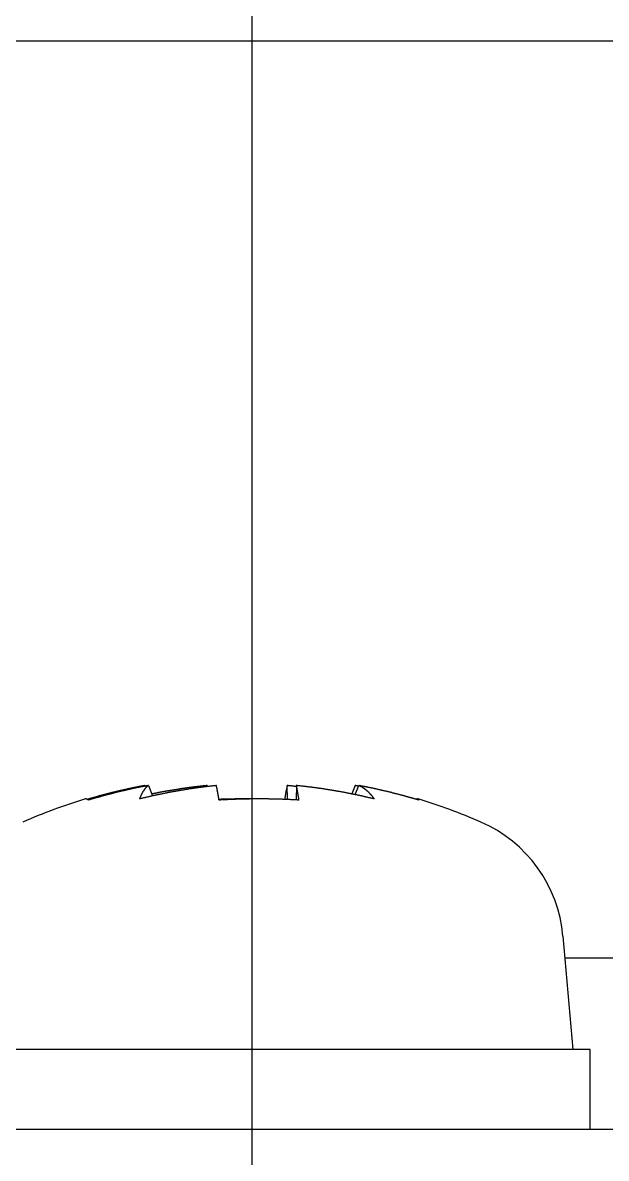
# Model space of a CAD drawing. Extents: x 1 to 262, y 0 to 247.
# Drawn here: x 242.89 to 247.98, y 107.52 to 117.43 of the extents above; entities that cross this region are included whole.
import ezdxf

# ---------------------------------------------------------------- set-up
doc = ezdxf.new("R2010")
doc.units = 0
doc.linetypes.add('CENTER', pattern=[50.8, 31.75, -6.35, 6.35, -6.35])
doc.layers.get('0').update_dxf_attribs({"linetype": 'CONTINUOUS'})
doc.layers.add('CENTER', color=1, linetype='CENTER')

msp = doc.modelspace()

# ---------------------------------------------------------------- linework, layer by layer
at = {"color": 7, "linetype": 'CONTINUOUS'}
for p, q in [((228.8877, 117.268), (260.8877, 117.268)), ((243.9573, 110.7651), (243.9552, 110.7705)), ((243.9856, 110.7705), (244.021, 110.6794)), ((244.4991, 110.7705), (244.4992, 110.7614)), ((245.1985, 110.6478), (245.1964, 110.7705)), ((245.2764, 110.7705), (245.2742, 110.6441)), ((245.7899, 110.7705), (245.761, 110.6964)), ((245.7892, 110.6906), (245.8203, 110.7705)), ((247.6013, 109.4561), (247.6877, 108.468)), ((247.6177, 109.268), (250.8877, 109.268)), ((247.8377, 108.468), (241.9377, 108.468)), ((247.8377, 107.768), (247.8377, 108.4362)), ((252.8877, 107.768), (236.8877, 107.768))]:
    msp.add_line(p, q, dxfattribs=at)
for points in [[(243.955, 110.771, 0), (243.951, 110.77, 0), (243.947, 110.769, 0), (243.943, 110.768, 0), (243.939, 110.768, 0), (243.935, 110.767, 0), (243.931, 110.766, 0), (243.927, 110.765, 0), (243.923, 110.764, 0), (243.919, 110.764, 0), (243.915, 110.763, 0), (243.911, 110.762, 0), (243.907, 110.761, 0), (243.904, 110.761, 0), (243.9, 110.76, 0), (243.896, 110.759, 0), (243.892, 110.758, 0), (243.888, 110.757, 0), (243.884, 110.757, 0), (243.88, 110.756, 0), (243.876, 110.755, 0), (243.872, 110.754, 0), (243.868, 110.753, 0), (243.864, 110.753, 0), (243.86, 110.752, 0), (243.856, 110.751, 0), (243.852, 110.75, 0), (243.848, 110.749, 0), (243.844, 110.748, 0), (243.84, 110.748, 0), (243.836, 110.747, 0), (243.832, 110.746, 0), (243.828, 110.745, 0), (243.824, 110.744, 0), (243.82, 110.743, 0), (243.816, 110.742, 0), (243.812, 110.742, 0), (243.808, 110.741, 0), (243.804, 110.74, 0), (243.801, 110.739, 0), (243.797, 110.738, 0), (243.793, 110.737, 0), (243.789, 110.736, 0), (243.785, 110.735, 0), (243.781, 110.735, 0), (243.777, 110.734, 0), (243.773, 110.733, 0), (243.769, 110.732, 0), (243.765, 110.731, 0), (243.761, 110.73, 0), (243.757, 110.729, 0), (243.753, 110.728, 0), (243.749, 110.727, 0), (243.745, 110.726, 0), (243.741, 110.726, 0), (243.737, 110.725, 0), (243.733, 110.724, 0), (243.73, 110.723, 0), (243.726, 110.722, 0), (243.722, 110.721, 0), (243.718, 110.72, 0), (243.714, 110.719, 0), (243.71, 110.718, 0), (243.706, 110.717, 0), (243.702, 110.716, 0), (243.698, 110.715, 0), (243.694, 110.714, 0), (243.69, 110.713, 0), (243.686, 110.712, 0), (243.682, 110.711, 0), (243.678, 110.71, 0), (243.674, 110.709, 0), (243.671, 110.708, 0), (243.667, 110.708, 0), (243.663, 110.707, 0), (243.659, 110.706, 0), (243.655, 110.705, 0), (243.651, 110.704, 0), (243.647, 110.703, 0), (243.643, 110.702, 0), (243.639, 110.701, 0), (243.635, 110.7, 0), (243.631, 110.699, 0), (243.627, 110.698, 0), (243.623, 110.697, 0), (243.62, 110.696, 0), (243.616, 110.694, 0), (243.612, 110.693, 0), (243.608, 110.692, 0), (243.604, 110.691, 0), (243.6, 110.69, 0), (243.596, 110.689, 0), (243.592, 110.688, 0), (243.588, 110.687, 0), (243.584, 110.686, 0), (243.58, 110.685, 0), (243.577, 110.684, 0), (243.573, 110.683, 0), (243.569, 110.682, 0), (243.565, 110.681, 0), (243.561, 110.68, 0), (243.557, 110.679, 0), (243.553, 110.678, 0), (243.549, 110.677, 0), (243.545, 110.676, 0), (243.541, 110.675, 0), (243.537, 110.673, 0), (243.534, 110.672, 0), (243.53, 110.671, 0), (243.526, 110.67, 0), (243.522, 110.669, 0), (243.518, 110.668, 0), (243.514, 110.667, 0), (243.51, 110.666, 0), (243.506, 110.665, 0), (243.502, 110.664, 0), (243.499, 110.662, 0), (243.495, 110.661, 0), (243.491, 110.66, 0), (243.487, 110.659, 0), (243.483, 110.658, 0), (243.479, 110.657, 0), (243.475, 110.656, 0), (243.471, 110.655, 0), (243.467, 110.653, 0), (243.464, 110.652, 0), (243.46, 110.651, 0), (243.456, 110.65, 0), (243.452, 110.649, 0)], [(243.986, 110.771, 0), (243.981, 110.77, 0), (243.977, 110.769, 0), (243.973, 110.768, 0), (243.969, 110.767, 0), (243.965, 110.767, 0), (243.961, 110.766, 0), (243.957, 110.765, 0), (243.952, 110.764, 0), (243.948, 110.763, 0), (243.944, 110.763, 0), (243.94, 110.762, 0), (243.936, 110.761, 0), (243.932, 110.76, 0), (243.928, 110.759, 0), (243.924, 110.758, 0), (243.919, 110.758, 0), (243.915, 110.757, 0), (243.911, 110.756, 0), (243.907, 110.755, 0), (243.903, 110.754, 0), (243.899, 110.753, 0), (243.895, 110.753, 0), (243.89, 110.752, 0), (243.886, 110.751, 0), (243.882, 110.75, 0), (243.878, 110.749, 0), (243.874, 110.748, 0), (243.87, 110.747, 0), (243.866, 110.747, 0), (243.862, 110.746, 0), (243.857, 110.745, 0), (243.853, 110.744, 0), (243.849, 110.743, 0), (243.845, 110.742, 0), (243.841, 110.741, 0), (243.837, 110.74, 0), (243.833, 110.739, 0), (243.829, 110.738, 0), (243.825, 110.738, 0), (243.82, 110.737, 0), (243.816, 110.736, 0), (243.812, 110.735, 0), (243.808, 110.734, 0), (243.804, 110.733, 0), (243.8, 110.732, 0), (243.796, 110.731, 0), (243.792, 110.73, 0), (243.788, 110.729, 0), (243.783, 110.728, 0), (243.779, 110.727, 0), (243.775, 110.726, 0), (243.771, 110.725, 0), (243.767, 110.724, 0), (243.763, 110.723, 0), (243.759, 110.723, 0), (243.755, 110.722, 0), (243.751, 110.721, 0), (243.747, 110.72, 0), (243.742, 110.719, 0), (243.738, 110.718, 0), (243.734, 110.717, 0), (243.73, 110.716, 0), (243.726, 110.715, 0), (243.722, 110.714, 0), (243.718, 110.713, 0), (243.714, 110.712, 0), (243.71, 110.711, 0), (243.706, 110.71, 0), (243.701, 110.709, 0), (243.697, 110.708, 0), (243.693, 110.707, 0), (243.689, 110.706, 0), (243.685, 110.705, 0), (243.681, 110.704, 0), (243.677, 110.702, 0), (243.673, 110.701, 0), (243.669, 110.7, 0), (243.665, 110.699, 0), (243.661, 110.698, 0), (243.657, 110.697, 0), (243.652, 110.696, 0), (243.648, 110.695, 0), (243.644, 110.694, 0), (243.64, 110.693, 0), (243.636, 110.692, 0), (243.632, 110.691, 0), (243.628, 110.69, 0), (243.624, 110.689, 0), (243.62, 110.688, 0), (243.616, 110.687, 0), (243.612, 110.685, 0), (243.608, 110.684, 0), (243.604, 110.683, 0), (243.599, 110.682, 0), (243.595, 110.681, 0), (243.591, 110.68, 0), (243.587, 110.679, 0), (243.583, 110.678, 0), (243.579, 110.677, 0), (243.575, 110.675, 0), (243.571, 110.674, 0), (243.567, 110.673, 0), (243.563, 110.672, 0), (243.559, 110.671, 0), (243.555, 110.67, 0), (243.551, 110.669, 0), (243.547, 110.667, 0), (243.543, 110.666, 0), (243.539, 110.665, 0), (243.535, 110.664, 0), (243.53, 110.663, 0), (243.526, 110.662, 0), (243.522, 110.661, 0), (243.518, 110.659, 0), (243.514, 110.658, 0), (243.51, 110.657, 0), (243.506, 110.656, 0), (243.502, 110.655, 0), (243.498, 110.653, 0), (243.494, 110.652, 0), (243.49, 110.651, 0), (243.486, 110.65, 0), (243.482, 110.649, 0), (243.478, 110.647, 0), (243.474, 110.646, 0), (243.47, 110.645, 0), (243.466, 110.644, 0), (243.462, 110.643, 0)], [(244.579, 110.771, 0), (244.574, 110.77, 0), (244.568, 110.769, 0), (244.563, 110.769, 0), (244.558, 110.768, 0), (244.553, 110.768, 0), (244.547, 110.767, 0), (244.542, 110.766, 0), (244.537, 110.766, 0), (244.532, 110.765, 0), (244.526, 110.765, 0), (244.521, 110.764, 0), (244.516, 110.763, 0), (244.511, 110.763, 0), (244.505, 110.762, 0), (244.5, 110.761, 0), (244.495, 110.761, 0), (244.49, 110.76, 0), (244.484, 110.76, 0), (244.479, 110.759, 0), (244.474, 110.758, 0), (244.468, 110.757, 0), (244.463, 110.757, 0), (244.458, 110.756, 0), (244.453, 110.755, 0), (244.447, 110.755, 0), (244.442, 110.754, 0), (244.437, 110.753, 0), (244.432, 110.753, 0), (244.426, 110.752, 0), (244.421, 110.751, 0), (244.416, 110.75, 0), (244.411, 110.75, 0), (244.405, 110.749, 0), (244.4, 110.748, 0), (244.395, 110.747, 0), (244.39, 110.747, 0), (244.384, 110.746, 0), (244.379, 110.745, 0), (244.374, 110.744, 0), (244.369, 110.744, 0), (244.363, 110.743, 0), (244.358, 110.742, 0), (244.353, 110.741, 0), (244.348, 110.74, 0), (244.342, 110.74, 0), (244.337, 110.739, 0), (244.332, 110.738, 0), (244.327, 110.737, 0), (244.321, 110.736, 0), (244.316, 110.735, 0), (244.311, 110.735, 0), (244.305, 110.734, 0), (244.3, 110.733, 0), (244.295, 110.732, 0), (244.29, 110.731, 0), (244.284, 110.73, 0), (244.279, 110.729, 0), (244.274, 110.729, 0), (244.269, 110.728, 0), (244.263, 110.727, 0), (244.258, 110.726, 0), (244.253, 110.725, 0), (244.248, 110.724, 0), (244.243, 110.723, 0), (244.237, 110.722, 0), (244.232, 110.721, 0), (244.227, 110.72, 0), (244.222, 110.719, 0), (244.216, 110.718, 0), (244.211, 110.718, 0), (244.206, 110.717, 0), (244.201, 110.716, 0), (244.195, 110.715, 0), (244.19, 110.714, 0), (244.185, 110.713, 0), (244.18, 110.712, 0), (244.174, 110.711, 0), (244.169, 110.71, 0), (244.164, 110.709, 0), (244.159, 110.708, 0), (244.153, 110.707, 0), (244.148, 110.706, 0), (244.143, 110.705, 0), (244.138, 110.704, 0), (244.132, 110.703, 0), (244.127, 110.702, 0), (244.122, 110.701, 0), (244.117, 110.7, 0), (244.112, 110.698, 0), (244.106, 110.697, 0), (244.101, 110.696, 0), (244.096, 110.695, 0), (244.091, 110.694, 0), (244.085, 110.693, 0), (244.08, 110.692, 0), (244.075, 110.691, 0), (244.07, 110.69, 0), (244.064, 110.689, 0), (244.059, 110.688, 0), (244.054, 110.687, 0), (244.049, 110.685, 0), (244.044, 110.684, 0), (244.038, 110.683, 0), (244.033, 110.682, 0), (244.028, 110.681, 0), (244.023, 110.68, 0), (244.017, 110.679, 0), (244.012, 110.677, 0), (244.007, 110.676, 0), (244.002, 110.675, 0), (243.997, 110.674, 0), (243.991, 110.673, 0), (243.986, 110.672, 0), (243.981, 110.67, 0), (243.976, 110.669, 0), (243.971, 110.668, 0), (243.965, 110.667, 0), (243.96, 110.666, 0), (243.955, 110.664, 0), (243.95, 110.663, 0), (243.944, 110.662, 0), (243.939, 110.661, 0), (243.934, 110.659, 0), (243.929, 110.658, 0), (243.924, 110.657, 0), (243.918, 110.656, 0), (243.913, 110.654, 0), (243.908, 110.653, 0)], [(243.986, 110.771, 0), (243.985, 110.77, 0), (243.984, 110.77, 0), (243.984, 110.769, 0), (243.983, 110.769, 0), (243.982, 110.768, 0), (243.981, 110.767, 0), (243.981, 110.767, 0), (243.98, 110.766, 0), (243.979, 110.766, 0), (243.979, 110.765, 0), (243.978, 110.764, 0), (243.977, 110.764, 0), (243.976, 110.763, 0), (243.976, 110.762, 0), (243.975, 110.762, 0), (243.974, 110.761, 0), (243.973, 110.76, 0), (243.973, 110.76, 0), (243.972, 110.759, 0), (243.971, 110.758, 0), (243.971, 110.758, 0), (243.97, 110.757, 0), (243.969, 110.756, 0), (243.969, 110.756, 0), (243.968, 110.755, 0), (243.967, 110.754, 0), (243.966, 110.754, 0), (243.966, 110.753, 0), (243.965, 110.752, 0), (243.964, 110.751, 0), (243.964, 110.751, 0), (243.963, 110.75, 0), (243.962, 110.749, 0), (243.962, 110.748, 0), (243.961, 110.748, 0), (243.96, 110.747, 0), (243.96, 110.746, 0), (243.959, 110.745, 0), (243.958, 110.745, 0), (243.958, 110.744, 0), (243.957, 110.743, 0), (243.956, 110.742, 0), (243.956, 110.741, 0), (243.955, 110.741, 0), (243.954, 110.74, 0), (243.954, 110.739, 0), (243.953, 110.738, 0), (243.952, 110.737, 0), (243.952, 110.737, 0), (243.951, 110.736, 0), (243.95, 110.735, 0), (243.95, 110.734, 0), (243.949, 110.733, 0), (243.949, 110.732, 0), (243.948, 110.731, 0), (243.947, 110.731, 0), (243.947, 110.73, 0), (243.946, 110.729, 0), (243.945, 110.728, 0), (243.945, 110.727, 0), (243.944, 110.726, 0), (243.944, 110.725, 0), (243.943, 110.724, 0), (243.942, 110.723, 0), (243.942, 110.722, 0), (243.941, 110.722, 0), (243.941, 110.721, 0), (243.94, 110.72, 0), (243.939, 110.719, 0), (243.939, 110.718, 0), (243.938, 110.717, 0), (243.938, 110.716, 0), (243.937, 110.715, 0), (243.936, 110.714, 0), (243.936, 110.713, 0), (243.935, 110.712, 0), (243.935, 110.711, 0), (243.934, 110.71, 0), (243.933, 110.709, 0), (243.933, 110.708, 0), (243.932, 110.707, 0), (243.932, 110.706, 0), (243.931, 110.705, 0), (243.931, 110.704, 0), (243.93, 110.703, 0), (243.929, 110.702, 0), (243.929, 110.701, 0), (243.928, 110.7, 0), (243.928, 110.699, 0), (243.927, 110.698, 0), (243.927, 110.697, 0), (243.926, 110.695, 0), (243.926, 110.694, 0), (243.925, 110.693, 0), (243.925, 110.692, 0), (243.924, 110.691, 0), (243.923, 110.69, 0), (243.923, 110.689, 0), (243.922, 110.688, 0), (243.922, 110.687, 0), (243.921, 110.686, 0), (243.921, 110.684, 0), (243.92, 110.683, 0), (243.92, 110.682, 0), (243.919, 110.681, 0), (243.919, 110.68, 0), (243.918, 110.679, 0), (243.918, 110.678, 0), (243.917, 110.676, 0), (243.917, 110.675, 0), (243.916, 110.674, 0), (243.916, 110.673, 0), (243.915, 110.672, 0), (243.915, 110.67, 0), (243.914, 110.669, 0), (243.914, 110.668, 0), (243.913, 110.667, 0), (243.913, 110.666, 0), (243.912, 110.664, 0), (243.912, 110.663, 0), (243.911, 110.662, 0), (243.911, 110.661, 0), (243.91, 110.659, 0), (243.91, 110.658, 0), (243.909, 110.657, 0), (243.909, 110.656, 0), (243.908, 110.654, 0), (243.908, 110.653, 0)], [(244.499, 110.771, 0), (244.495, 110.77, 0), (244.491, 110.77, 0), (244.488, 110.769, 0), (244.484, 110.769, 0), (244.48, 110.768, 0), (244.476, 110.768, 0), (244.472, 110.768, 0), (244.469, 110.767, 0), (244.465, 110.767, 0), (244.461, 110.766, 0), (244.457, 110.766, 0), (244.453, 110.766, 0), (244.45, 110.765, 0), (244.446, 110.765, 0), (244.442, 110.764, 0), (244.438, 110.764, 0), (244.434, 110.763, 0), (244.431, 110.763, 0), (244.427, 110.762, 0), (244.423, 110.762, 0), (244.419, 110.762, 0), (244.415, 110.761, 0), (244.412, 110.761, 0), (244.408, 110.76, 0), (244.404, 110.76, 0), (244.4, 110.759, 0), (244.396, 110.759, 0), (244.393, 110.758, 0), (244.389, 110.758, 0), (244.385, 110.757, 0), (244.381, 110.757, 0), (244.378, 110.756, 0), (244.374, 110.756, 0), (244.37, 110.755, 0), (244.366, 110.755, 0), (244.362, 110.754, 0), (244.359, 110.754, 0), (244.355, 110.753, 0), (244.351, 110.753, 0), (244.347, 110.752, 0), (244.343, 110.752, 0), (244.34, 110.751, 0), (244.336, 110.751, 0), (244.332, 110.75, 0), (244.328, 110.75, 0), (244.324, 110.749, 0), (244.321, 110.749, 0), (244.317, 110.748, 0), (244.313, 110.748, 0), (244.309, 110.747, 0), (244.305, 110.746, 0), (244.302, 110.746, 0), (244.298, 110.745, 0), (244.294, 110.745, 0), (244.29, 110.744, 0), (244.286, 110.744, 0), (244.283, 110.743, 0), (244.279, 110.743, 0), (244.275, 110.742, 0), (244.271, 110.741, 0), (244.268, 110.741, 0), (244.264, 110.74, 0), (244.26, 110.74, 0), (244.256, 110.739, 0), (244.252, 110.739, 0), (244.249, 110.738, 0), (244.245, 110.737, 0), (244.241, 110.737, 0), (244.237, 110.736, 0), (244.233, 110.736, 0), (244.23, 110.735, 0), (244.226, 110.734, 0), (244.222, 110.734, 0), (244.218, 110.733, 0), (244.214, 110.733, 0), (244.211, 110.732, 0), (244.207, 110.731, 0), (244.203, 110.731, 0), (244.199, 110.73, 0), (244.196, 110.73, 0), (244.192, 110.729, 0), (244.188, 110.728, 0), (244.184, 110.728, 0), (244.18, 110.727, 0), (244.177, 110.726, 0), (244.173, 110.726, 0), (244.169, 110.725, 0), (244.165, 110.724, 0), (244.162, 110.724, 0), (244.158, 110.723, 0), (244.154, 110.723, 0), (244.15, 110.722, 0), (244.146, 110.721, 0), (244.143, 110.721, 0), (244.139, 110.72, 0), (244.135, 110.719, 0), (244.131, 110.719, 0), (244.128, 110.718, 0), (244.124, 110.717, 0), (244.12, 110.717, 0), (244.116, 110.716, 0), (244.112, 110.715, 0), (244.109, 110.714, 0), (244.105, 110.714, 0), (244.101, 110.713, 0), (244.097, 110.712, 0), (244.094, 110.712, 0), (244.09, 110.711, 0), (244.086, 110.71, 0), (244.082, 110.71, 0), (244.078, 110.709, 0), (244.075, 110.708, 0), (244.071, 110.707, 0), (244.067, 110.707, 0), (244.063, 110.706, 0), (244.06, 110.705, 0), (244.056, 110.705, 0), (244.052, 110.704, 0), (244.048, 110.703, 0), (244.045, 110.702, 0), (244.041, 110.702, 0), (244.037, 110.701, 0), (244.033, 110.7, 0), (244.029, 110.699, 0), (244.026, 110.699, 0), (244.022, 110.698, 0), (244.018, 110.697, 0), (244.014, 110.696, 0)], [(244.602, 110.643, 0), (244.602, 110.644, 0), (244.601, 110.645, 0), (244.601, 110.646, 0), (244.601, 110.647, 0), (244.601, 110.649, 0), (244.601, 110.65, 0), (244.601, 110.651, 0), (244.6, 110.652, 0), (244.6, 110.653, 0), (244.6, 110.655, 0), (244.6, 110.656, 0), (244.6, 110.657, 0), (244.6, 110.658, 0), (244.599, 110.659, 0), (244.599, 110.661, 0), (244.599, 110.662, 0), (244.599, 110.663, 0), (244.599, 110.664, 0), (244.598, 110.665, 0), (244.598, 110.666, 0), (244.598, 110.667, 0), (244.598, 110.669, 0), (244.598, 110.67, 0), (244.598, 110.671, 0), (244.597, 110.672, 0), (244.597, 110.673, 0), (244.597, 110.674, 0), (244.597, 110.675, 0), (244.597, 110.677, 0), (244.597, 110.678, 0), (244.596, 110.679, 0), (244.596, 110.68, 0), (244.596, 110.681, 0), (244.596, 110.682, 0), (244.596, 110.683, 0), (244.595, 110.684, 0), (244.595, 110.685, 0), (244.595, 110.687, 0), (244.595, 110.688, 0), (244.595, 110.689, 0), (244.595, 110.69, 0), (244.594, 110.691, 0), (244.594, 110.692, 0), (244.594, 110.693, 0), (244.594, 110.694, 0), (244.594, 110.695, 0), (244.594, 110.696, 0), (244.593, 110.697, 0), (244.593, 110.698, 0), (244.593, 110.699, 0), (244.593, 110.7, 0), (244.593, 110.701, 0), (244.592, 110.702, 0), (244.592, 110.704, 0), (244.592, 110.705, 0), (244.592, 110.706, 0), (244.592, 110.707, 0), (244.592, 110.708, 0), (244.591, 110.709, 0), (244.591, 110.71, 0), (244.591, 110.711, 0), (244.591, 110.712, 0), (244.591, 110.713, 0), (244.591, 110.714, 0), (244.59, 110.715, 0), (244.59, 110.716, 0), (244.59, 110.717, 0), (244.59, 110.718, 0), (244.59, 110.719, 0), (244.589, 110.72, 0), (244.589, 110.721, 0), (244.589, 110.722, 0), (244.589, 110.723, 0), (244.589, 110.723, 0), (244.589, 110.724, 0), (244.588, 110.725, 0), (244.588, 110.726, 0), (244.588, 110.727, 0), (244.588, 110.728, 0), (244.588, 110.729, 0), (244.587, 110.73, 0), (244.587, 110.731, 0), (244.587, 110.732, 0), (244.587, 110.733, 0), (244.587, 110.734, 0), (244.587, 110.735, 0), (244.586, 110.736, 0), (244.586, 110.737, 0), (244.586, 110.738, 0), (244.586, 110.738, 0), (244.586, 110.739, 0), (244.585, 110.74, 0), (244.585, 110.741, 0), (244.585, 110.742, 0), (244.585, 110.743, 0), (244.585, 110.744, 0), (244.585, 110.745, 0), (244.584, 110.746, 0), (244.584, 110.747, 0), (244.584, 110.747, 0), (244.584, 110.748, 0), (244.584, 110.749, 0), (244.584, 110.75, 0), (244.583, 110.751, 0), (244.583, 110.752, 0), (244.583, 110.753, 0), (244.583, 110.753, 0), (244.583, 110.754, 0), (244.582, 110.755, 0), (244.582, 110.756, 0), (244.582, 110.757, 0), (244.582, 110.758, 0), (244.582, 110.758, 0), (244.582, 110.759, 0), (244.581, 110.76, 0), (244.581, 110.761, 0), (244.581, 110.762, 0), (244.581, 110.763, 0), (244.581, 110.763, 0), (244.58, 110.764, 0), (244.58, 110.765, 0), (244.58, 110.766, 0), (244.58, 110.767, 0), (244.58, 110.767, 0), (244.58, 110.768, 0), (244.579, 110.769, 0), (244.579, 110.77, 0), (244.579, 110.771, 0)], [(245.196, 110.771, 0), (245.196, 110.77, 0), (245.196, 110.769, 0), (245.196, 110.768, 0), (245.196, 110.768, 0), (245.196, 110.767, 0), (245.195, 110.766, 0), (245.195, 110.765, 0), (245.195, 110.764, 0), (245.195, 110.764, 0), (245.195, 110.763, 0), (245.195, 110.762, 0), (245.194, 110.761, 0), (245.194, 110.761, 0), (245.194, 110.76, 0), (245.194, 110.759, 0), (245.194, 110.758, 0), (245.193, 110.757, 0), (245.193, 110.757, 0), (245.193, 110.756, 0), (245.193, 110.755, 0), (245.193, 110.754, 0), (245.193, 110.753, 0), (245.192, 110.753, 0), (245.192, 110.752, 0), (245.192, 110.751, 0), (245.192, 110.75, 0), (245.192, 110.749, 0), (245.192, 110.748, 0), (245.191, 110.748, 0), (245.191, 110.747, 0), (245.191, 110.746, 0), (245.191, 110.745, 0), (245.191, 110.744, 0), (245.191, 110.743, 0), (245.19, 110.742, 0), (245.19, 110.742, 0), (245.19, 110.741, 0), (245.19, 110.74, 0), (245.19, 110.739, 0), (245.19, 110.738, 0), (245.189, 110.737, 0), (245.189, 110.736, 0), (245.189, 110.735, 0), (245.189, 110.735, 0), (245.189, 110.734, 0), (245.188, 110.733, 0), (245.188, 110.732, 0), (245.188, 110.731, 0), (245.188, 110.73, 0), (245.188, 110.729, 0), (245.188, 110.728, 0), (245.187, 110.727, 0), (245.187, 110.726, 0), (245.187, 110.726, 0), (245.187, 110.725, 0), (245.187, 110.724, 0), (245.187, 110.723, 0), (245.186, 110.722, 0), (245.186, 110.721, 0), (245.186, 110.72, 0), (245.186, 110.719, 0), (245.186, 110.718, 0), (245.186, 110.717, 0), (245.185, 110.716, 0), (245.185, 110.715, 0), (245.185, 110.714, 0), (245.185, 110.713, 0), (245.185, 110.712, 0), (245.185, 110.711, 0), (245.184, 110.71, 0), (245.184, 110.709, 0), (245.184, 110.708, 0), (245.184, 110.708, 0), (245.184, 110.707, 0), (245.183, 110.706, 0), (245.183, 110.705, 0), (245.183, 110.704, 0), (245.183, 110.703, 0), (245.183, 110.702, 0), (245.183, 110.701, 0), (245.182, 110.7, 0), (245.182, 110.699, 0), (245.182, 110.698, 0), (245.182, 110.697, 0), (245.182, 110.696, 0), (245.182, 110.694, 0), (245.181, 110.693, 0), (245.181, 110.692, 0), (245.181, 110.691, 0), (245.181, 110.69, 0), (245.181, 110.689, 0), (245.181, 110.688, 0), (245.18, 110.687, 0), (245.18, 110.686, 0), (245.18, 110.685, 0), (245.18, 110.684, 0), (245.18, 110.683, 0), (245.18, 110.682, 0), (245.179, 110.681, 0), (245.179, 110.68, 0), (245.179, 110.679, 0), (245.179, 110.678, 0), (245.179, 110.677, 0), (245.179, 110.676, 0), (245.178, 110.675, 0), (245.178, 110.673, 0), (245.178, 110.672, 0), (245.178, 110.671, 0), (245.178, 110.67, 0), (245.178, 110.669, 0), (245.177, 110.668, 0), (245.177, 110.667, 0), (245.177, 110.666, 0), (245.177, 110.665, 0), (245.177, 110.664, 0), (245.177, 110.662, 0), (245.176, 110.661, 0), (245.176, 110.66, 0), (245.176, 110.659, 0), (245.176, 110.658, 0), (245.176, 110.657, 0), (245.176, 110.656, 0), (245.175, 110.655, 0), (245.175, 110.653, 0), (245.175, 110.652, 0), (245.175, 110.651, 0), (245.175, 110.65, 0), (245.174, 110.649, 0)], [(245.276, 110.761, 0), (245.276, 110.761, 0), (245.275, 110.762, 0), (245.274, 110.762, 0), (245.274, 110.762, 0), (245.273, 110.762, 0), (245.272, 110.762, 0), (245.272, 110.762, 0), (245.271, 110.762, 0), (245.271, 110.762, 0), (245.27, 110.762, 0), (245.269, 110.762, 0), (245.269, 110.762, 0), (245.268, 110.762, 0), (245.267, 110.762, 0), (245.267, 110.763, 0), (245.266, 110.763, 0), (245.266, 110.763, 0), (245.265, 110.763, 0), (245.264, 110.763, 0), (245.264, 110.763, 0), (245.263, 110.763, 0), (245.262, 110.763, 0), (245.262, 110.763, 0), (245.261, 110.763, 0), (245.261, 110.763, 0), (245.26, 110.763, 0), (245.259, 110.763, 0), (245.259, 110.763, 0), (245.258, 110.764, 0), (245.258, 110.764, 0), (245.257, 110.764, 0), (245.256, 110.764, 0), (245.256, 110.764, 0), (245.255, 110.764, 0), (245.254, 110.764, 0), (245.254, 110.764, 0), (245.253, 110.764, 0), (245.253, 110.764, 0), (245.252, 110.764, 0), (245.251, 110.764, 0), (245.251, 110.764, 0), (245.25, 110.765, 0), (245.249, 110.765, 0), (245.249, 110.765, 0), (245.248, 110.765, 0), (245.248, 110.765, 0), (245.247, 110.765, 0), (245.246, 110.765, 0), (245.246, 110.765, 0), (245.245, 110.765, 0), (245.244, 110.765, 0), (245.244, 110.765, 0), (245.243, 110.765, 0), (245.243, 110.765, 0), (245.242, 110.765, 0), (245.241, 110.766, 0), (245.241, 110.766, 0), (245.24, 110.766, 0), (245.239, 110.766, 0), (245.239, 110.766, 0), (245.238, 110.766, 0), (245.238, 110.766, 0), (245.237, 110.766, 0), (245.236, 110.766, 0), (245.236, 110.766, 0), (245.235, 110.766, 0), (245.234, 110.766, 0), (245.234, 110.766, 0), (245.233, 110.766, 0), (245.233, 110.767, 0), (245.232, 110.767, 0), (245.231, 110.767, 0), (245.231, 110.767, 0), (245.23, 110.767, 0), (245.229, 110.767, 0), (245.229, 110.767, 0), (245.228, 110.767, 0), (245.228, 110.767, 0), (245.227, 110.767, 0), (245.226, 110.767, 0), (245.226, 110.767, 0), (245.225, 110.767, 0), (245.224, 110.767, 0), (245.224, 110.768, 0), (245.223, 110.768, 0), (245.223, 110.768, 0), (245.222, 110.768, 0), (245.221, 110.768, 0), (245.221, 110.768, 0), (245.22, 110.768, 0), (245.219, 110.768, 0), (245.219, 110.768, 0), (245.218, 110.768, 0), (245.218, 110.768, 0), (245.217, 110.768, 0), (245.216, 110.768, 0), (245.216, 110.768, 0), (245.215, 110.768, 0), (245.214, 110.769, 0), (245.214, 110.769, 0), (245.213, 110.769, 0), (245.213, 110.769, 0), (245.212, 110.769, 0), (245.211, 110.769, 0), (245.211, 110.769, 0), (245.21, 110.769, 0), (245.21, 110.769, 0), (245.209, 110.769, 0), (245.208, 110.769, 0), (245.208, 110.769, 0), (245.207, 110.769, 0), (245.206, 110.769, 0), (245.206, 110.77, 0), (245.205, 110.77, 0), (245.205, 110.77, 0), (245.204, 110.77, 0), (245.203, 110.77, 0), (245.203, 110.77, 0), (245.202, 110.77, 0), (245.201, 110.77, 0), (245.201, 110.77, 0), (245.2, 110.77, 0), (245.2, 110.77, 0), (245.199, 110.77, 0), (245.198, 110.77, 0), (245.198, 110.77, 0), (245.197, 110.77, 0), (245.196, 110.771, 0)], [(245.299, 110.643, 0), (245.299, 110.644, 0), (245.299, 110.645, 0), (245.299, 110.646, 0), (245.298, 110.647, 0), (245.298, 110.649, 0), (245.298, 110.65, 0), (245.298, 110.651, 0), (245.298, 110.652, 0), (245.298, 110.653, 0), (245.297, 110.655, 0), (245.297, 110.656, 0), (245.297, 110.657, 0), (245.297, 110.658, 0), (245.297, 110.659, 0), (245.297, 110.661, 0), (245.296, 110.662, 0), (245.296, 110.663, 0), (245.296, 110.664, 0), (245.296, 110.665, 0), (245.296, 110.666, 0), (245.295, 110.667, 0), (245.295, 110.669, 0), (245.295, 110.67, 0), (245.295, 110.671, 0), (245.295, 110.672, 0), (245.295, 110.673, 0), (245.294, 110.674, 0), (245.294, 110.675, 0), (245.294, 110.677, 0), (245.294, 110.678, 0), (245.294, 110.679, 0), (245.294, 110.68, 0), (245.293, 110.681, 0), (245.293, 110.682, 0), (245.293, 110.683, 0), (245.293, 110.684, 0), (245.293, 110.685, 0), (245.292, 110.687, 0), (245.292, 110.688, 0), (245.292, 110.689, 0), (245.292, 110.69, 0), (245.292, 110.691, 0), (245.292, 110.692, 0), (245.291, 110.693, 0), (245.291, 110.694, 0), (245.291, 110.695, 0), (245.291, 110.696, 0), (245.291, 110.697, 0), (245.291, 110.698, 0), (245.29, 110.699, 0), (245.29, 110.7, 0), (245.29, 110.701, 0), (245.29, 110.702, 0), (245.29, 110.704, 0), (245.289, 110.705, 0), (245.289, 110.706, 0), (245.289, 110.707, 0), (245.289, 110.708, 0), (245.289, 110.709, 0), (245.289, 110.71, 0), (245.288, 110.711, 0), (245.288, 110.712, 0), (245.288, 110.713, 0), (245.288, 110.714, 0), (245.288, 110.715, 0), (245.287, 110.716, 0), (245.287, 110.717, 0), (245.287, 110.718, 0), (245.287, 110.719, 0), (245.287, 110.72, 0), (245.287, 110.721, 0), (245.286, 110.722, 0), (245.286, 110.723, 0), (245.286, 110.723, 0), (245.286, 110.724, 0), (245.286, 110.725, 0), (245.286, 110.726, 0), (245.285, 110.727, 0), (245.285, 110.728, 0), (245.285, 110.729, 0), (245.285, 110.73, 0), (245.285, 110.731, 0), (245.284, 110.732, 0), (245.284, 110.733, 0), (245.284, 110.734, 0), (245.284, 110.735, 0), (245.284, 110.736, 0), (245.284, 110.737, 0), (245.283, 110.738, 0), (245.283, 110.738, 0), (245.283, 110.739, 0), (245.283, 110.74, 0), (245.283, 110.741, 0), (245.282, 110.742, 0), (245.282, 110.743, 0), (245.282, 110.744, 0), (245.282, 110.745, 0), (245.282, 110.746, 0), (245.282, 110.747, 0), (245.281, 110.747, 0), (245.281, 110.748, 0), (245.281, 110.749, 0), (245.281, 110.75, 0), (245.281, 110.751, 0), (245.281, 110.752, 0), (245.28, 110.753, 0), (245.28, 110.753, 0), (245.28, 110.754, 0), (245.28, 110.755, 0), (245.28, 110.756, 0), (245.279, 110.757, 0), (245.279, 110.758, 0), (245.279, 110.758, 0), (245.279, 110.759, 0), (245.279, 110.76, 0), (245.279, 110.761, 0), (245.278, 110.762, 0), (245.278, 110.763, 0), (245.278, 110.763, 0), (245.278, 110.764, 0), (245.278, 110.765, 0), (245.277, 110.766, 0), (245.277, 110.767, 0), (245.277, 110.767, 0), (245.277, 110.768, 0), (245.277, 110.769, 0), (245.277, 110.77, 0), (245.276, 110.771, 0)], [(245.957, 110.653, 0), (245.951, 110.654, 0), (245.946, 110.656, 0), (245.941, 110.657, 0), (245.936, 110.658, 0), (245.93, 110.659, 0), (245.925, 110.661, 0), (245.92, 110.662, 0), (245.915, 110.663, 0), (245.909, 110.664, 0), (245.904, 110.666, 0), (245.899, 110.667, 0), (245.893, 110.668, 0), (245.888, 110.669, 0), (245.883, 110.67, 0), (245.878, 110.672, 0), (245.872, 110.673, 0), (245.867, 110.674, 0), (245.862, 110.675, 0), (245.857, 110.676, 0), (245.851, 110.677, 0), (245.846, 110.679, 0), (245.841, 110.68, 0), (245.835, 110.681, 0), (245.83, 110.682, 0), (245.825, 110.683, 0), (245.82, 110.684, 0), (245.814, 110.685, 0), (245.809, 110.687, 0), (245.804, 110.688, 0), (245.798, 110.689, 0), (245.793, 110.69, 0), (245.788, 110.691, 0), (245.782, 110.692, 0), (245.777, 110.693, 0), (245.772, 110.694, 0), (245.767, 110.695, 0), (245.761, 110.696, 0), (245.756, 110.697, 0), (245.751, 110.698, 0), (245.745, 110.7, 0), (245.74, 110.701, 0), (245.735, 110.702, 0), (245.729, 110.703, 0), (245.724, 110.704, 0), (245.719, 110.705, 0), (245.714, 110.706, 0), (245.708, 110.707, 0), (245.703, 110.708, 0), (245.698, 110.709, 0), (245.692, 110.71, 0), (245.687, 110.711, 0), (245.682, 110.712, 0), (245.676, 110.713, 0), (245.671, 110.714, 0), (245.666, 110.715, 0), (245.66, 110.716, 0), (245.655, 110.717, 0), (245.65, 110.718, 0), (245.645, 110.718, 0), (245.639, 110.719, 0), (245.634, 110.72, 0), (245.629, 110.721, 0), (245.623, 110.722, 0), (245.618, 110.723, 0), (245.613, 110.724, 0), (245.607, 110.725, 0), (245.602, 110.726, 0), (245.597, 110.727, 0), (245.591, 110.728, 0), (245.586, 110.729, 0), (245.581, 110.729, 0), (245.575, 110.73, 0), (245.57, 110.731, 0), (245.565, 110.732, 0), (245.559, 110.733, 0), (245.554, 110.734, 0), (245.549, 110.735, 0), (245.543, 110.735, 0), (245.538, 110.736, 0), (245.533, 110.737, 0), (245.527, 110.738, 0), (245.522, 110.739, 0), (245.517, 110.74, 0), (245.511, 110.74, 0), (245.506, 110.741, 0), (245.501, 110.742, 0), (245.495, 110.743, 0), (245.49, 110.744, 0), (245.485, 110.744, 0), (245.479, 110.745, 0), (245.474, 110.746, 0), (245.469, 110.747, 0), (245.463, 110.747, 0), (245.458, 110.748, 0), (245.453, 110.749, 0), (245.447, 110.75, 0), (245.442, 110.75, 0), (245.437, 110.751, 0), (245.431, 110.752, 0), (245.426, 110.753, 0), (245.421, 110.753, 0), (245.415, 110.754, 0), (245.41, 110.755, 0), (245.405, 110.755, 0), (245.399, 110.756, 0), (245.394, 110.757, 0), (245.389, 110.757, 0), (245.383, 110.758, 0), (245.378, 110.759, 0), (245.373, 110.76, 0), (245.367, 110.76, 0), (245.362, 110.761, 0), (245.357, 110.761, 0), (245.351, 110.762, 0), (245.346, 110.763, 0), (245.341, 110.763, 0), (245.335, 110.764, 0), (245.33, 110.765, 0), (245.325, 110.765, 0), (245.319, 110.766, 0), (245.314, 110.766, 0), (245.308, 110.767, 0), (245.303, 110.768, 0), (245.298, 110.768, 0), (245.292, 110.769, 0), (245.287, 110.769, 0), (245.282, 110.77, 0), (245.276, 110.771, 0)], [(245.818, 110.765, 0), (245.818, 110.765, 0), (245.818, 110.765, 0), (245.817, 110.765, 0), (245.817, 110.765, 0), (245.817, 110.765, 0), (245.817, 110.765, 0), (245.817, 110.765, 0), (245.816, 110.765, 0), (245.816, 110.766, 0), (245.816, 110.766, 0), (245.816, 110.766, 0), (245.816, 110.766, 0), (245.815, 110.766, 0), (245.815, 110.766, 0), (245.815, 110.766, 0), (245.815, 110.766, 0), (245.814, 110.766, 0), (245.814, 110.766, 0), (245.814, 110.766, 0), (245.814, 110.766, 0), (245.814, 110.766, 0), (245.813, 110.766, 0), (245.813, 110.766, 0), (245.813, 110.766, 0), (245.813, 110.766, 0), (245.812, 110.766, 0), (245.812, 110.766, 0), (245.812, 110.766, 0), (245.812, 110.766, 0), (245.812, 110.766, 0), (245.811, 110.766, 0), (245.811, 110.767, 0), (245.811, 110.767, 0), (245.811, 110.767, 0), (245.81, 110.767, 0), (245.81, 110.767, 0), (245.81, 110.767, 0), (245.81, 110.767, 0), (245.81, 110.767, 0), (245.809, 110.767, 0), (245.809, 110.767, 0), (245.809, 110.767, 0), (245.809, 110.767, 0), (245.808, 110.767, 0), (245.808, 110.767, 0), (245.808, 110.767, 0), (245.808, 110.767, 0), (245.808, 110.767, 0), (245.807, 110.767, 0), (245.807, 110.767, 0), (245.807, 110.767, 0), (245.807, 110.767, 0), (245.806, 110.767, 0), (245.806, 110.767, 0), (245.806, 110.767, 0), (245.806, 110.768, 0), (245.806, 110.768, 0), (245.805, 110.768, 0), (245.805, 110.768, 0), (245.805, 110.768, 0), (245.805, 110.768, 0), (245.804, 110.768, 0), (245.804, 110.768, 0), (245.804, 110.768, 0), (245.804, 110.768, 0), (245.804, 110.768, 0), (245.803, 110.768, 0), (245.803, 110.768, 0), (245.803, 110.768, 0), (245.803, 110.768, 0), (245.802, 110.768, 0), (245.802, 110.768, 0), (245.802, 110.768, 0), (245.802, 110.768, 0), (245.802, 110.768, 0), (245.801, 110.768, 0), (245.801, 110.768, 0), (245.801, 110.768, 0), (245.801, 110.768, 0), (245.8, 110.769, 0), (245.8, 110.769, 0), (245.8, 110.769, 0), (245.8, 110.769, 0), (245.8, 110.769, 0), (245.799, 110.769, 0), (245.799, 110.769, 0), (245.799, 110.769, 0), (245.799, 110.769, 0), (245.798, 110.769, 0), (245.798, 110.769, 0), (245.798, 110.769, 0), (245.798, 110.769, 0), (245.798, 110.769, 0), (245.797, 110.769, 0), (245.797, 110.769, 0), (245.797, 110.769, 0), (245.797, 110.769, 0), (245.797, 110.769, 0), (245.796, 110.769, 0), (245.796, 110.769, 0), (245.796, 110.769, 0), (245.796, 110.769, 0), (245.795, 110.769, 0), (245.795, 110.77, 0), (245.795, 110.77, 0), (245.795, 110.77, 0), (245.795, 110.77, 0), (245.794, 110.77, 0), (245.794, 110.77, 0), (245.794, 110.77, 0), (245.794, 110.77, 0), (245.793, 110.77, 0), (245.793, 110.77, 0), (245.793, 110.77, 0), (245.793, 110.77, 0), (245.793, 110.77, 0), (245.792, 110.77, 0), (245.792, 110.77, 0), (245.792, 110.77, 0), (245.792, 110.77, 0), (245.791, 110.77, 0), (245.791, 110.77, 0), (245.791, 110.77, 0), (245.791, 110.77, 0), (245.791, 110.77, 0), (245.79, 110.77, 0), (245.79, 110.77, 0), (245.79, 110.771, 0)], [(246.345, 110.642, 0), (246.341, 110.644, 0), (246.337, 110.645, 0), (246.333, 110.646, 0), (246.329, 110.647, 0), (246.325, 110.648, 0), (246.321, 110.65, 0), (246.316, 110.651, 0), (246.312, 110.652, 0), (246.308, 110.653, 0), (246.304, 110.654, 0), (246.3, 110.656, 0), (246.296, 110.657, 0), (246.292, 110.658, 0), (246.288, 110.659, 0), (246.284, 110.66, 0), (246.28, 110.662, 0), (246.276, 110.663, 0), (246.272, 110.664, 0), (246.268, 110.665, 0), (246.264, 110.666, 0), (246.26, 110.667, 0), (246.256, 110.668, 0), (246.252, 110.67, 0), (246.248, 110.671, 0), (246.243, 110.672, 0), (246.239, 110.673, 0), (246.235, 110.674, 0), (246.231, 110.675, 0), (246.227, 110.676, 0), (246.223, 110.678, 0), (246.219, 110.679, 0), (246.215, 110.68, 0), (246.211, 110.681, 0), (246.207, 110.682, 0), (246.203, 110.683, 0), (246.199, 110.684, 0), (246.195, 110.685, 0), (246.191, 110.686, 0), (246.186, 110.687, 0), (246.182, 110.689, 0), (246.178, 110.69, 0), (246.174, 110.691, 0), (246.17, 110.692, 0), (246.166, 110.693, 0), (246.162, 110.694, 0), (246.158, 110.695, 0), (246.154, 110.696, 0), (246.15, 110.697, 0), (246.146, 110.698, 0), (246.142, 110.699, 0), (246.137, 110.7, 0), (246.133, 110.701, 0), (246.129, 110.702, 0), (246.125, 110.703, 0), (246.121, 110.704, 0), (246.117, 110.705, 0), (246.113, 110.706, 0), (246.109, 110.708, 0), (246.105, 110.709, 0), (246.101, 110.71, 0), (246.097, 110.711, 0), (246.092, 110.712, 0), (246.088, 110.713, 0), (246.084, 110.714, 0), (246.08, 110.715, 0), (246.076, 110.716, 0), (246.072, 110.717, 0), (246.068, 110.718, 0), (246.064, 110.719, 0), (246.06, 110.72, 0), (246.056, 110.721, 0), (246.051, 110.721, 0), (246.047, 110.722, 0), (246.043, 110.723, 0), (246.039, 110.724, 0), (246.035, 110.725, 0), (246.031, 110.726, 0), (246.027, 110.727, 0), (246.023, 110.728, 0), (246.019, 110.729, 0), (246.014, 110.73, 0), (246.01, 110.731, 0), (246.006, 110.732, 0), (246.002, 110.733, 0), (245.998, 110.734, 0), (245.994, 110.735, 0), (245.99, 110.736, 0), (245.986, 110.737, 0), (245.982, 110.738, 0), (245.977, 110.738, 0), (245.973, 110.739, 0), (245.969, 110.74, 0), (245.965, 110.741, 0), (245.961, 110.742, 0), (245.957, 110.743, 0), (245.953, 110.744, 0), (245.949, 110.745, 0), (245.944, 110.746, 0), (245.94, 110.747, 0), (245.936, 110.747, 0), (245.932, 110.748, 0), (245.928, 110.749, 0), (245.924, 110.75, 0), (245.92, 110.751, 0), (245.915, 110.752, 0), (245.911, 110.753, 0), (245.907, 110.753, 0), (245.903, 110.754, 0), (245.899, 110.755, 0), (245.895, 110.756, 0), (245.891, 110.757, 0), (245.887, 110.758, 0), (245.882, 110.758, 0), (245.878, 110.759, 0), (245.874, 110.76, 0), (245.87, 110.761, 0), (245.866, 110.762, 0), (245.862, 110.763, 0), (245.858, 110.763, 0), (245.853, 110.764, 0), (245.849, 110.765, 0), (245.845, 110.766, 0), (245.841, 110.767, 0), (245.837, 110.767, 0), (245.833, 110.768, 0), (245.829, 110.769, 0), (245.824, 110.77, 0), (245.82, 110.771, 0)], [(245.957, 110.653, 0), (245.956, 110.654, 0), (245.955, 110.656, 0), (245.954, 110.657, 0), (245.953, 110.658, 0), (245.952, 110.659, 0), (245.951, 110.661, 0), (245.95, 110.662, 0), (245.949, 110.663, 0), (245.948, 110.664, 0), (245.947, 110.666, 0), (245.946, 110.667, 0), (245.946, 110.668, 0), (245.945, 110.669, 0), (245.944, 110.67, 0), (245.943, 110.672, 0), (245.942, 110.673, 0), (245.941, 110.674, 0), (245.94, 110.675, 0), (245.939, 110.676, 0), (245.938, 110.677, 0), (245.937, 110.679, 0), (245.936, 110.68, 0), (245.935, 110.681, 0), (245.934, 110.682, 0), (245.933, 110.683, 0), (245.932, 110.684, 0), (245.931, 110.685, 0), (245.93, 110.687, 0), (245.929, 110.688, 0), (245.928, 110.689, 0), (245.927, 110.69, 0), (245.926, 110.691, 0), (245.925, 110.692, 0), (245.924, 110.693, 0), (245.923, 110.694, 0), (245.922, 110.695, 0), (245.921, 110.696, 0), (245.92, 110.697, 0), (245.919, 110.698, 0), (245.918, 110.7, 0), (245.917, 110.701, 0), (245.916, 110.702, 0), (245.915, 110.703, 0), (245.914, 110.704, 0), (245.913, 110.705, 0), (245.912, 110.706, 0), (245.911, 110.707, 0), (245.91, 110.708, 0), (245.909, 110.709, 0), (245.908, 110.71, 0), (245.907, 110.711, 0), (245.906, 110.712, 0), (245.905, 110.713, 0), (245.904, 110.714, 0), (245.903, 110.715, 0), (245.902, 110.716, 0), (245.901, 110.717, 0), (245.9, 110.718, 0), (245.899, 110.718, 0), (245.897, 110.719, 0), (245.896, 110.72, 0), (245.895, 110.721, 0), (245.894, 110.722, 0), (245.893, 110.723, 0), (245.892, 110.724, 0), (245.891, 110.725, 0), (245.89, 110.726, 0), (245.889, 110.727, 0), (245.888, 110.728, 0), (245.887, 110.729, 0), (245.886, 110.729, 0), (245.885, 110.73, 0), (245.884, 110.731, 0), (245.882, 110.732, 0), (245.881, 110.733, 0), (245.88, 110.734, 0), (245.879, 110.735, 0), (245.878, 110.735, 0), (245.877, 110.736, 0), (245.876, 110.737, 0), (245.875, 110.738, 0), (245.874, 110.739, 0), (245.873, 110.74, 0), (245.871, 110.74, 0), (245.87, 110.741, 0), (245.869, 110.742, 0), (245.868, 110.743, 0), (245.867, 110.744, 0), (245.866, 110.744, 0), (245.865, 110.745, 0), (245.864, 110.746, 0), (245.862, 110.747, 0), (245.861, 110.747, 0), (245.86, 110.748, 0), (245.859, 110.749, 0), (245.858, 110.75, 0), (245.857, 110.75, 0), (245.856, 110.751, 0), (245.854, 110.752, 0), (245.853, 110.753, 0), (245.852, 110.753, 0), (245.851, 110.754, 0), (245.85, 110.755, 0), (245.849, 110.755, 0), (245.848, 110.756, 0), (245.846, 110.757, 0), (245.845, 110.757, 0), (245.844, 110.758, 0), (245.843, 110.759, 0), (245.842, 110.76, 0), (245.841, 110.76, 0), (245.839, 110.761, 0), (245.838, 110.761, 0), (245.837, 110.762, 0), (245.836, 110.763, 0), (245.835, 110.763, 0), (245.833, 110.764, 0), (245.832, 110.765, 0), (245.831, 110.765, 0), (245.83, 110.766, 0), (245.829, 110.766, 0), (245.827, 110.767, 0), (245.826, 110.768, 0), (245.825, 110.768, 0), (245.824, 110.769, 0), (245.823, 110.769, 0), (245.821, 110.77, 0), (245.82, 110.771, 0)], [(243.462, 110.643, 0), (243.461, 110.643, 0), (243.461, 110.643, 0), (243.461, 110.643, 0), (243.46, 110.643, 0), (243.46, 110.644, 0), (243.46, 110.644, 0), (243.46, 110.644, 0), (243.459, 110.644, 0), (243.459, 110.645, 0), (243.459, 110.645, 0), (243.458, 110.645, 0), (243.458, 110.645, 0), (243.458, 110.645, 0), (243.457, 110.645, 0), (243.457, 110.646, 0), (243.457, 110.646, 0), (243.457, 110.646, 0), (243.456, 110.646, 0), (243.456, 110.646, 0), (243.456, 110.647, 0), (243.455, 110.647, 0), (243.455, 110.647, 0), (243.455, 110.647, 0), (243.455, 110.647, 0), (243.454, 110.647, 0), (243.454, 110.648, 0), (243.454, 110.648, 0), (243.454, 110.648, 0), (243.453, 110.648, 0), (243.453, 110.648, 0), (243.453, 110.648, 0), (243.452, 110.648, 0), (243.452, 110.649, 0), (243.452, 110.649, 0), (243.452, 110.649, 0), (243.451, 110.649, 0), (243.451, 110.649, 0), (243.451, 110.649, 0), (243.451, 110.649, 0), (243.45, 110.65, 0), (243.45, 110.65, 0), (243.45, 110.65, 0), (243.45, 110.65, 0), (243.449, 110.65, 0), (243.449, 110.65, 0), (243.449, 110.65, 0), (243.449, 110.65, 0), (243.448, 110.651, 0), (243.448, 110.651, 0), (243.448, 110.651, 0), (243.448, 110.651, 0), (243.448, 110.651, 0), (243.447, 110.651, 0), (243.447, 110.651, 0), (243.447, 110.651, 0), (243.447, 110.651, 0), (243.446, 110.651, 0), (243.446, 110.651, 0), (243.446, 110.652, 0), (243.446, 110.652, 0), (243.446, 110.652, 0), (243.445, 110.652, 0), (243.445, 110.652, 0), (243.445, 110.652, 0), (243.445, 110.652, 0), (243.444, 110.652, 0), (243.444, 110.652, 0), (243.444, 110.652, 0), (243.444, 110.652, 0), (243.444, 110.652, 0), (243.443, 110.652, 0), (243.443, 110.652, 0), (243.443, 110.653, 0), (243.443, 110.653, 0), (243.443, 110.653, 0), (243.442, 110.653, 0), (243.442, 110.653, 0), (243.442, 110.653, 0), (243.442, 110.653, 0), (243.442, 110.653, 0), (243.442, 110.653, 0), (243.441, 110.653, 0), (243.441, 110.653, 0), (243.441, 110.653, 0), (243.441, 110.653, 0), (243.441, 110.653, 0), (243.44, 110.653, 0), (243.44, 110.653, 0), (243.44, 110.653, 0), (243.44, 110.653, 0), (243.44, 110.653, 0), (243.44, 110.653, 0), (243.439, 110.653, 0), (243.439, 110.653, 0), (243.439, 110.653, 0), (243.439, 110.653, 0), (243.439, 110.653, 0), (243.439, 110.653, 0), (243.439, 110.653, 0), (243.438, 110.653, 0), (243.438, 110.653, 0), (243.438, 110.653, 0), (243.438, 110.653, 0), (243.438, 110.653, 0), (243.438, 110.653, 0), (243.437, 110.653, 0), (243.437, 110.653, 0), (243.437, 110.653, 0), (243.437, 110.653, 0), (243.437, 110.653, 0), (243.437, 110.653, 0), (243.437, 110.653, 0), (243.437, 110.653, 0), (243.436, 110.653, 0), (243.436, 110.653, 0), (243.436, 110.653, 0), (243.436, 110.653, 0), (243.436, 110.653, 0), (243.436, 110.652, 0), (243.436, 110.652, 0), (243.436, 110.652, 0), (243.435, 110.652, 0), (243.435, 110.652, 0), (243.435, 110.652, 0), (243.435, 110.652, 0), (243.435, 110.652, 0), (243.435, 110.652, 0), (243.435, 110.652, 0)], [(244.888, 110.653, 0), (244.885, 110.653, 0), (244.883, 110.653, 0), (244.881, 110.653, 0), (244.879, 110.653, 0), (244.877, 110.653, 0), (244.874, 110.653, 0), (244.872, 110.653, 0), (244.87, 110.653, 0), (244.868, 110.653, 0), (244.865, 110.653, 0), (244.863, 110.653, 0), (244.861, 110.653, 0), (244.859, 110.653, 0), (244.856, 110.653, 0), (244.854, 110.653, 0), (244.852, 110.653, 0), (244.85, 110.653, 0), (244.847, 110.653, 0), (244.845, 110.653, 0), (244.843, 110.653, 0), (244.841, 110.653, 0), (244.838, 110.653, 0), (244.836, 110.653, 0), (244.834, 110.653, 0), (244.832, 110.653, 0), (244.829, 110.653, 0), (244.827, 110.653, 0), (244.825, 110.653, 0), (244.823, 110.653, 0), (244.82, 110.653, 0), (244.818, 110.653, 0), (244.816, 110.653, 0), (244.814, 110.653, 0), (244.811, 110.653, 0), (244.809, 110.653, 0), (244.807, 110.653, 0), (244.805, 110.653, 0), (244.803, 110.653, 0), (244.8, 110.653, 0), (244.798, 110.653, 0), (244.796, 110.653, 0), (244.794, 110.653, 0), (244.791, 110.653, 0), (244.789, 110.653, 0), (244.787, 110.653, 0), (244.785, 110.653, 0), (244.782, 110.653, 0), (244.78, 110.653, 0), (244.778, 110.653, 0), (244.776, 110.653, 0), (244.773, 110.653, 0), (244.771, 110.653, 0), (244.769, 110.653, 0), (244.767, 110.653, 0), (244.764, 110.653, 0), (244.762, 110.653, 0), (244.76, 110.653, 0), (244.758, 110.653, 0), (244.755, 110.653, 0), (244.753, 110.653, 0), (244.751, 110.653, 0), (244.749, 110.653, 0), (244.746, 110.653, 0), (244.744, 110.653, 0), (244.742, 110.653, 0), (244.74, 110.652, 0), (244.738, 110.652, 0), (244.735, 110.652, 0), (244.733, 110.652, 0), (244.731, 110.652, 0), (244.729, 110.652, 0), (244.726, 110.652, 0), (244.724, 110.652, 0), (244.722, 110.652, 0), (244.72, 110.652, 0), (244.717, 110.652, 0), (244.715, 110.652, 0), (244.713, 110.652, 0), (244.711, 110.652, 0), (244.708, 110.652, 0), (244.706, 110.652, 0), (244.704, 110.652, 0), (244.702, 110.652, 0), (244.699, 110.652, 0), (244.697, 110.652, 0), (244.695, 110.652, 0), (244.693, 110.652, 0), (244.69, 110.652, 0), (244.688, 110.652, 0), (244.686, 110.651, 0), (244.684, 110.651, 0), (244.682, 110.651, 0), (244.679, 110.651, 0), (244.677, 110.651, 0), (244.675, 110.651, 0), (244.673, 110.651, 0), (244.67, 110.651, 0), (244.668, 110.651, 0), (244.666, 110.651, 0), (244.664, 110.651, 0), (244.661, 110.651, 0), (244.659, 110.651, 0), (244.657, 110.651, 0), (244.655, 110.651, 0), (244.652, 110.651, 0), (244.65, 110.65, 0), (244.648, 110.65, 0), (244.646, 110.65, 0), (244.643, 110.65, 0), (244.641, 110.65, 0), (244.639, 110.65, 0), (244.637, 110.65, 0), (244.635, 110.65, 0), (244.632, 110.65, 0), (244.63, 110.65, 0), (244.628, 110.65, 0), (244.626, 110.65, 0), (244.623, 110.65, 0), (244.621, 110.65, 0), (244.619, 110.649, 0), (244.617, 110.649, 0), (244.614, 110.649, 0), (244.612, 110.649, 0), (244.61, 110.649, 0), (244.608, 110.649, 0), (244.605, 110.649, 0), (244.603, 110.649, 0), (244.601, 110.649, 0)], [(245.299, 110.643, 0), (245.294, 110.643, 0), (245.288, 110.643, 0), (245.283, 110.644, 0), (245.277, 110.644, 0), (245.272, 110.644, 0), (245.267, 110.644, 0), (245.261, 110.645, 0), (245.256, 110.645, 0), (245.25, 110.645, 0), (245.245, 110.646, 0), (245.239, 110.646, 0), (245.234, 110.646, 0), (245.229, 110.646, 0), (245.223, 110.647, 0), (245.218, 110.647, 0), (245.212, 110.647, 0), (245.207, 110.647, 0), (245.201, 110.648, 0), (245.196, 110.648, 0), (245.191, 110.648, 0), (245.185, 110.648, 0), (245.18, 110.649, 0), (245.174, 110.649, 0), (245.169, 110.649, 0), (245.163, 110.649, 0), (245.158, 110.649, 0), (245.152, 110.65, 0), (245.147, 110.65, 0), (245.142, 110.65, 0), (245.136, 110.65, 0), (245.131, 110.65, 0), (245.125, 110.65, 0), (245.12, 110.651, 0), (245.114, 110.651, 0), (245.109, 110.651, 0), (245.103, 110.651, 0), (245.098, 110.651, 0), (245.093, 110.651, 0), (245.087, 110.652, 0), (245.082, 110.652, 0), (245.076, 110.652, 0), (245.071, 110.652, 0), (245.065, 110.652, 0), (245.06, 110.652, 0), (245.054, 110.652, 0), (245.049, 110.652, 0), (245.044, 110.652, 0), (245.038, 110.652, 0), (245.033, 110.653, 0), (245.027, 110.653, 0), (245.022, 110.653, 0), (245.016, 110.653, 0), (245.011, 110.653, 0), (245.005, 110.653, 0), (245, 110.653, 0), (244.994, 110.653, 0), (244.989, 110.653, 0), (244.984, 110.653, 0), (244.978, 110.653, 0), (244.973, 110.653, 0), (244.967, 110.653, 0), (244.962, 110.653, 0), (244.956, 110.653, 0), (244.951, 110.653, 0), (244.945, 110.653, 0), (244.94, 110.653, 0), (244.934, 110.653, 0), (244.929, 110.653, 0), (244.924, 110.653, 0), (244.918, 110.653, 0), (244.913, 110.653, 0), (244.907, 110.653, 0), (244.902, 110.653, 0), (244.896, 110.653, 0), (244.891, 110.653, 0), (244.885, 110.653, 0), (244.88, 110.653, 0), (244.874, 110.653, 0), (244.869, 110.653, 0), (244.864, 110.652, 0), (244.858, 110.652, 0), (244.853, 110.652, 0), (244.847, 110.652, 0), (244.842, 110.652, 0), (244.836, 110.652, 0), (244.831, 110.652, 0), (244.825, 110.652, 0), (244.82, 110.652, 0), (244.814, 110.652, 0), (244.809, 110.651, 0), (244.804, 110.651, 0), (244.798, 110.651, 0), (244.793, 110.651, 0), (244.787, 110.651, 0), (244.782, 110.651, 0), (244.776, 110.65, 0), (244.771, 110.65, 0), (244.765, 110.65, 0), (244.76, 110.65, 0), (244.754, 110.65, 0), (244.749, 110.65, 0), (244.744, 110.649, 0), (244.738, 110.649, 0), (244.733, 110.649, 0), (244.727, 110.649, 0), (244.722, 110.649, 0), (244.716, 110.648, 0), (244.711, 110.648, 0), (244.705, 110.648, 0), (244.7, 110.648, 0), (244.695, 110.647, 0), (244.689, 110.647, 0), (244.684, 110.647, 0), (244.678, 110.647, 0), (244.673, 110.646, 0), (244.667, 110.646, 0), (244.662, 110.646, 0), (244.656, 110.646, 0), (244.651, 110.645, 0), (244.645, 110.645, 0), (244.64, 110.645, 0), (244.635, 110.644, 0), (244.629, 110.644, 0), (244.624, 110.644, 0), (244.618, 110.644, 0), (244.613, 110.643, 0), (244.607, 110.643, 0), (244.602, 110.643, 0)], [(246.344, 110.643, 0), (246.344, 110.643, 0), (246.344, 110.643, 0), (246.344, 110.643, 0), (246.344, 110.644, 0), (246.344, 110.644, 0), (246.344, 110.644, 0), (246.344, 110.644, 0), (246.344, 110.645, 0), (246.344, 110.645, 0), (246.344, 110.645, 0), (246.344, 110.645, 0), (246.344, 110.646, 0), (246.344, 110.646, 0), (246.344, 110.646, 0), (246.344, 110.646, 0), (246.344, 110.646, 0), (246.344, 110.647, 0), (246.344, 110.647, 0), (246.344, 110.647, 0), (246.344, 110.647, 0), (246.343, 110.648, 0), (246.343, 110.648, 0), (246.343, 110.648, 0), (246.343, 110.648, 0), (246.343, 110.648, 0), (246.343, 110.648, 0), (246.343, 110.649, 0), (246.343, 110.649, 0), (246.343, 110.649, 0), (246.343, 110.649, 0), (246.343, 110.649, 0), (246.343, 110.649, 0), (246.343, 110.65, 0), (246.343, 110.65, 0), (246.342, 110.65, 0), (246.342, 110.65, 0), (246.342, 110.65, 0), (246.342, 110.65, 0), (246.342, 110.65, 0), (246.342, 110.651, 0), (246.342, 110.651, 0), (246.342, 110.651, 0), (246.342, 110.651, 0), (246.342, 110.651, 0), (246.341, 110.651, 0), (246.341, 110.651, 0), (246.341, 110.651, 0), (246.341, 110.652, 0), (246.341, 110.652, 0), (246.341, 110.652, 0), (246.341, 110.652, 0), (246.341, 110.652, 0), (246.34, 110.652, 0), (246.34, 110.652, 0), (246.34, 110.652, 0), (246.34, 110.652, 0), (246.34, 110.652, 0), (246.34, 110.652, 0), (246.34, 110.652, 0), (246.339, 110.653, 0), (246.339, 110.653, 0), (246.339, 110.653, 0), (246.339, 110.653, 0), (246.339, 110.653, 0), (246.339, 110.653, 0), (246.339, 110.653, 0), (246.338, 110.653, 0), (246.338, 110.653, 0), (246.338, 110.653, 0), (246.338, 110.653, 0), (246.338, 110.653, 0), (246.337, 110.653, 0), (246.337, 110.653, 0), (246.337, 110.653, 0), (246.337, 110.653, 0), (246.337, 110.653, 0), (246.337, 110.653, 0), (246.336, 110.653, 0), (246.336, 110.653, 0), (246.336, 110.653, 0), (246.336, 110.653, 0), (246.336, 110.653, 0), (246.335, 110.653, 0), (246.335, 110.653, 0), (246.335, 110.653, 0), (246.335, 110.653, 0), (246.334, 110.653, 0), (246.334, 110.653, 0), (246.334, 110.653, 0), (246.334, 110.653, 0), (246.334, 110.653, 0), (246.333, 110.653, 0), (246.333, 110.653, 0), (246.333, 110.653, 0), (246.333, 110.653, 0), (246.332, 110.653, 0), (246.332, 110.652, 0), (246.332, 110.652, 0), (246.332, 110.652, 0), (246.331, 110.652, 0), (246.331, 110.652, 0), (246.331, 110.652, 0), (246.331, 110.652, 0), (246.33, 110.652, 0), (246.33, 110.652, 0), (246.33, 110.652, 0), (246.33, 110.652, 0), (246.329, 110.652, 0), (246.329, 110.651, 0), (246.329, 110.651, 0), (246.329, 110.651, 0), (246.328, 110.651, 0), (246.328, 110.651, 0), (246.328, 110.651, 0), (246.327, 110.651, 0), (246.327, 110.651, 0), (246.327, 110.65, 0), (246.327, 110.65, 0), (246.326, 110.65, 0), (246.326, 110.65, 0), (246.326, 110.65, 0), (246.325, 110.65, 0), (246.325, 110.65, 0), (246.325, 110.649, 0), (246.324, 110.649, 0), (246.324, 110.649, 0), (246.324, 110.649, 0), (246.324, 110.649, 0)], [(247.838, 108.436, 0), (247.838, 108.436, 0), (247.838, 108.437, 0), (247.838, 108.437, 0), (247.838, 108.437, 0), (247.838, 108.437, 0), (247.838, 108.438, 0), (247.838, 108.438, 0), (247.838, 108.438, 0), (247.838, 108.438, 0), (247.838, 108.439, 0), (247.838, 108.439, 0), (247.838, 108.439, 0), (247.838, 108.439, 0), (247.838, 108.44, 0), (247.838, 108.44, 0), (247.838, 108.44, 0), (247.838, 108.44, 0), (247.838, 108.441, 0), (247.838, 108.441, 0), (247.838, 108.441, 0), (247.838, 108.441, 0), (247.838, 108.442, 0), (247.838, 108.442, 0), (247.838, 108.442, 0), (247.838, 108.442, 0), (247.838, 108.443, 0), (247.838, 108.443, 0), (247.838, 108.443, 0), (247.838, 108.443, 0), (247.838, 108.444, 0), (247.838, 108.444, 0), (247.838, 108.444, 0), (247.838, 108.444, 0), (247.838, 108.445, 0), (247.838, 108.445, 0), (247.838, 108.445, 0), (247.838, 108.445, 0), (247.838, 108.446, 0), (247.838, 108.446, 0), (247.838, 108.446, 0), (247.838, 108.446, 0), (247.838, 108.447, 0), (247.838, 108.447, 0), (247.838, 108.447, 0), (247.838, 108.447, 0), (247.838, 108.448, 0), (247.838, 108.448, 0), (247.838, 108.448, 0), (247.838, 108.448, 0), (247.838, 108.449, 0), (247.838, 108.449, 0), (247.838, 108.449, 0), (247.838, 108.449, 0), (247.838, 108.45, 0), (247.838, 108.45, 0), (247.838, 108.45, 0), (247.838, 108.45, 0), (247.838, 108.451, 0), (247.838, 108.451, 0), (247.838, 108.451, 0), (247.838, 108.451, 0), (247.838, 108.452, 0), (247.838, 108.452, 0), (247.838, 108.452, 0), (247.838, 108.452, 0), (247.838, 108.453, 0), (247.838, 108.453, 0), (247.838, 108.453, 0), (247.838, 108.453, 0), (247.838, 108.454, 0), (247.838, 108.454, 0), (247.838, 108.454, 0), (247.838, 108.454, 0), (247.838, 108.455, 0), (247.838, 108.455, 0), (247.838, 108.455, 0), (247.838, 108.455, 0), (247.838, 108.456, 0), (247.838, 108.456, 0), (247.838, 108.456, 0), (247.838, 108.456, 0), (247.838, 108.457, 0), (247.838, 108.457, 0), (247.838, 108.457, 0), (247.838, 108.457, 0), (247.838, 108.458, 0), (247.838, 108.458, 0), (247.838, 108.458, 0), (247.838, 108.458, 0), (247.838, 108.459, 0), (247.838, 108.459, 0), (247.838, 108.459, 0), (247.838, 108.459, 0), (247.838, 108.46, 0), (247.838, 108.46, 0), (247.838, 108.46, 0), (247.838, 108.46, 0), (247.838, 108.461, 0), (247.838, 108.461, 0), (247.838, 108.461, 0), (247.838, 108.461, 0), (247.838, 108.462, 0), (247.838, 108.462, 0), (247.838, 108.462, 0), (247.838, 108.462, 0), (247.838, 108.463, 0), (247.838, 108.463, 0), (247.838, 108.463, 0), (247.838, 108.463, 0), (247.838, 108.464, 0), (247.838, 108.464, 0), (247.838, 108.464, 0), (247.838, 108.464, 0), (247.838, 108.464, 0), (247.838, 108.465, 0), (247.838, 108.465, 0), (247.838, 108.465, 0), (247.838, 108.465, 0), (247.838, 108.466, 0), (247.838, 108.466, 0), (247.838, 108.466, 0), (247.838, 108.466, 0), (247.838, 108.467, 0), (247.838, 108.467, 0), (247.838, 108.467, 0), (247.838, 108.467, 0), (247.838, 108.468, 0), (247.838, 108.468, 0)]]:
    msp.add_polyline3d(points, dxfattribs=at)
for centre, radius, start, end in [((244.8877, 105.868), 5, 106.87151, 113.54714), ((244.8877, 105.868), 5, 66.45286, 73.12849), ((246.4058, 109.3516), 1.2, 5, 66.45286)]:
    msp.add_arc(centre, radius, start, end, dxfattribs=at)
at = {"layer": 'CENTER', "color": 1, "linetype": 'CENTER'}
msp.add_line((244.8877, 171.874), (244.8877, 52.0841), dxfattribs=at)

doc.saveas('drawing.dxf')
